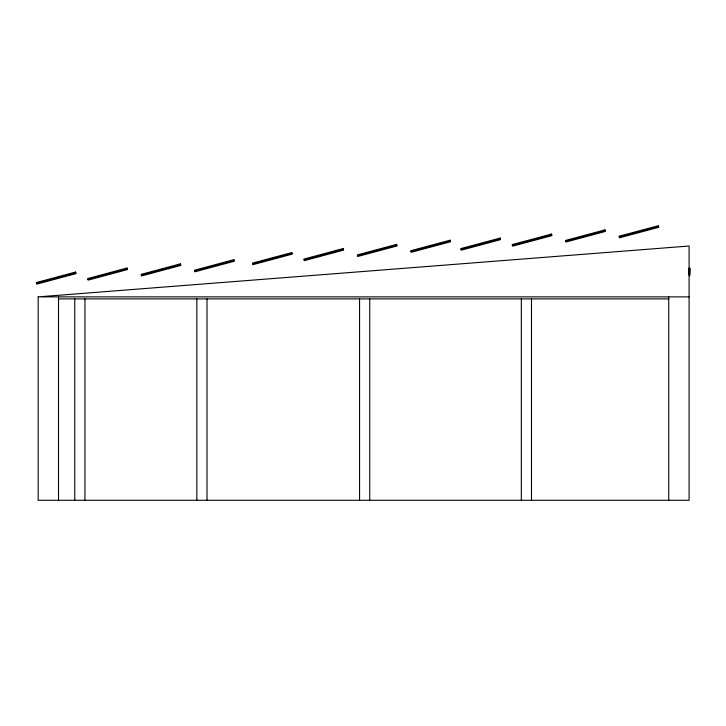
<?xml version="1.0" encoding="UTF-8"?>
<svg xmlns="http://www.w3.org/2000/svg" width="726" height="726" viewBox="0 0 726 726"><rect width="100%" height="100%" fill="white"/><g stroke="black" fill="none" stroke-linecap="round" stroke-linejoin="round"><path stroke-width="1.09" d="M36.509 283.358L75.803 272.831M87.919 279.338L127.213 268.811M141.334 275.172L180.629 264.636M194.768 270.998L234.062 260.462M252.712 263.883L292.015 253.347M304.121 259.863L343.416 249.336M357.537 255.688L396.832 245.161M410.98 251.514L450.274 240.987M461.019 249.39L500.314 238.863M512.429 245.37L551.724 234.843M565.844 241.204L605.139 230.668M619.278 237.03L658.573 226.494M689.092 268.075L689.7 268.075L689.7 275.78M689.092 268.33L689.7 268.33M689.092 268.511L689.7 268.511M689.092 268.62L689.7 268.62M689.092 268.702L689.7 268.702M689.092 269.137L689.7 269.137M689.092 269.437L689.7 269.437M689.092 269.763L689.7 269.763M689.092 269.954L689.7 269.945M689.092 270.09L689.7 270.09M689.092 270.244L689.7 270.244M689.092 270.453L689.7 270.453M689.092 270.771L689.7 270.707M689.092 270.934L689.7 270.907M689.092 271.034L689.7 271.034M689.092 271.56L689.7 271.56M689.092 272.078L689.7 272.078M689.092 272.268L689.7 272.268M689.092 272.413L689.7 272.386M689.092 272.758L689.7 272.758M689.092 273.03L689.7 272.994M689.092 273.13L689.7 273.13M689.092 273.62L689.7 273.62M689.092 273.793L689.7 273.675M689.092 274.092L689.7 274.092M689.092 274.138L689.7 274.138M689.092 274.501L689.7 274.501M689.092 275.599L689.7 275.599M689.092 296.88L38.169 296.88L689.092 246.023L689.092 500.287L38.169 500.287L38.169 296.807M58.516 298.912L668.746 298.912M668.746 296.88L668.746 500.287M531.486 298.912L531.486 500.287M521.322 298.912L521.322 500.287M369.743 298.912L369.743 500.287M359.57 298.912L359.57 500.287M207.019 298.912L207.019 500.287M196.846 298.912L196.846 500.287M84.942 298.912L84.942 500.287M74.769 298.912L74.769 500.287M58.516 296.88L58.516 500.287M75.595 272.041L36.3 282.568L36.717 284.147L76.021 273.611L75.595 272.041M127.005 268.03L87.71 278.557L88.127 280.127L127.422 269.6L127.005 268.03M180.42 263.856L141.125 274.383L141.543 275.953L180.838 265.426L180.42 263.856M233.854 259.681L194.559 270.208L194.985 271.778L234.28 261.251L233.854 259.681M291.798 252.566L252.503 263.093L252.929 264.663L292.224 254.136L291.798 252.566M343.207 248.546L303.913 259.073L304.33 260.652L343.634 250.116L343.207 248.546M396.623 244.372L357.328 254.908L357.746 256.478L397.049 245.951L396.623 244.372M450.056 240.197L410.762 250.733L411.188 252.303L450.483 241.776L450.056 240.197M500.105 238.074L460.81 248.601L461.228 250.18L500.523 239.644L500.105 238.074M551.506 234.062L512.211 244.589L512.638 246.159L551.932 235.632L551.506 234.062M604.93 229.888L565.627 240.415L566.053 241.985L605.348 231.458L604.93 229.888M658.364 225.713L619.069 236.24L619.487 237.81L658.781 227.283L658.364 225.713M689.7 271.206L689.092 271.206L689.7 271.261"/></g></svg>
